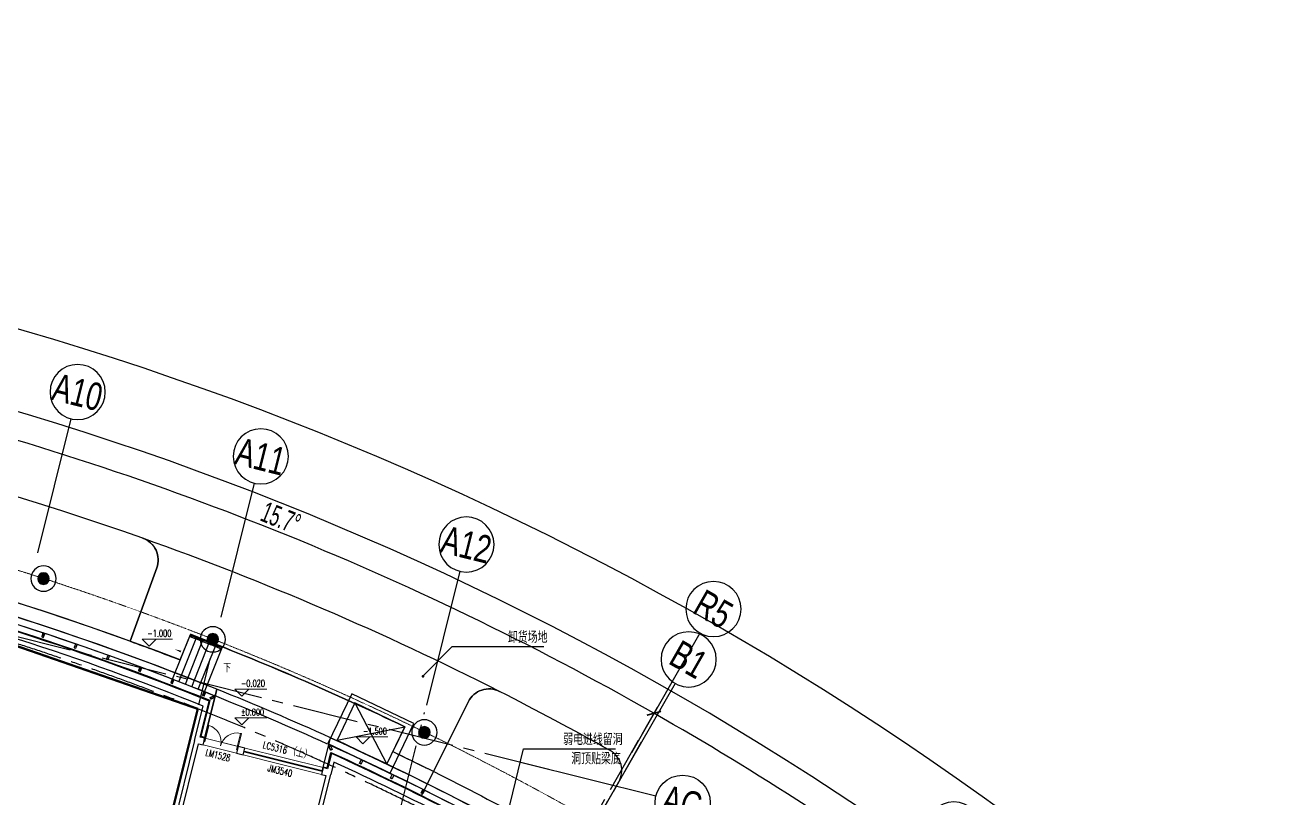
# Model space of a CAD drawing. Extents: x 138868 to 1251000, y -188972 to 132579.
# Drawn here: x 247541 to 302203, y -73819 to -40211 of the extents above; entities that cross this region are included whole.
import ezdxf
from ezdxf.enums import TextEntityAlignment as Align

# ---------------------------------------------------------------- set-up
doc = ezdxf.new("R2010")
doc.units = 0
doc.linetypes.add('CENTER2', pattern=[28.575, 19.05, -3.175, 3.175, -3.175])
doc.linetypes.add('DASHDOT', pattern=[1, 0.5, -0.25, 0, -0.25])
doc.layers.get('0').update_dxf_attribs({"color": 8})
doc.layers.get('Defpoints').update_dxf_attribs({"color": 8})
for name, color, linetype in [('#幕墙线-平面', 8, 'Continuous'), ('#标注', 8, 'Continuous'), ('#轴线', 8, 'CENTER2'), ('A-ELEV-PATT', 8, 'Continuous'), ('A-FLOR', 8, 'Continuous'), ('A-FLOR-GRND', 8, 'Continuous'), ('A-FLOR-RAIL', 8, 'Continuous'), ('A-FLOR-UNDR', 8, 'Continuous'), ('A-ROAD', 8, 'Continuous'), ('A-THERMAL', 8, 'Continuous'), ('COLUMN', 8, 'Continuous'), ('CURTWALL', 8, 'Continuous'), ('dim', 8, 'Continuous'), ('DIM_LEAD', 8, 'Continuous'), ('DIM_SYMB', 8, 'Continuous'), ('PUB_HATCH', 8, 'Continuous'), ('STAIR', 8, 'Continuous'), ('WINDOW_TEXT', 8, 'Continuous'), ('数据中心轮廓线', 8, 'Continuous')]:
    doc.layers.add(name, color=color, linetype=linetype)
for name, color, linetype, lineweight in [('DIM_ELEV', 8, 'Continuous', 5), ('DOTE', 8, 'DASHDOT', 5), ('PUB_TEXT', 8, 'Continuous', 5), ('WALL', 8, 'Continuous', 30), ('WINDOW', 8, 'Continuous', 13)]:
    doc.layers.add(name, color=color, linetype=linetype, lineweight=lineweight)
doc.styles.add('_TCH_DIM', font='SIMPLEX', dxfattribs={"bigfont": 'GBCBIG'})
doc.styles.add('_TCH_WINDOW', font='SIMPLEX', dxfattribs={"height": 3.5, "bigfont": 'GBCBIG'})
doc.styles.add('JHZX', font='jrs.shx', dxfattribs={"width": 0.6, "bigfont": 'jhz.shx'})
doc.dimstyles.new('JZBZ-300', dxfattribs={"dimscale": 300, "dimtxt": 3, "dimasz": 1.5, "dimexe": 1, "dimexo": 1, "dimgap": 0.5, "dimtad": 1, "dimdec": 0, "dimdsep": 46, "dimtxsty": 'JHZX', "dimblk1": 'ARCHTICK', "dimblk2": 'ARCHTICK', "dimsah": 1, "dimcen": 0, "dimclrd": 1, "dimclre": 1, "dimclrt": 2, "dimadec": 1, "dimazin": 2, "dimtfac": 1, "dimtdec": 0, "dimtix": 1, "dimtmove": 0, "dimatfit": 3, "dimfxl": 1, "dimtolj": 1, "dimlwd": -1, "dimlwe": -1, "dimarcsym": 1})

# ---------------------------------------------------------------- blocks, each defined once
blk = doc.blocks.new('yyt')
at = {"layer": 'STAIR'}
for points in [[(-1272, -1698), (1359, -3139), (2512, -1034), (-119, 407)], [(-865, -1579), (1240, -2732), (2105, -1153), (0, 0)]]:
    blk.add_lwpolyline(points, close=True, dxfattribs=at)
for points in [[(0, 0), (1240, -2732)], [(-865, -1579), (2105, -1153)]]:
    blk.add_lwpolyline(points, dxfattribs=at)
blk = doc.blocks.new('_YZH')
blk.add_circle((0, 0), 0.5)
at = {"layer": 'PUB_HATCH', "const_width": 0.5}
blk.add_lwpolyline([(-0.25, 0, 1), (0.25, 0, 1)], format="xyb", close=True, dxfattribs=at)
blk = doc.blocks.new('col-ll')
at = {"layer": 'CURTWALL'}
blk.add_circle((0, 0), 550, dxfattribs=at)
at = {"layer": 'COLUMN', "xscale": 500, "yscale": 500, "zscale": 500}
blk.add_blockref('_YZH', (0, 0), dxfattribs=at)
blk = doc.blocks.new('$DorLib2D$00000213')
at = {"const_width": 0.02}
blk.add_lwpolyline([(0.5, 0), (-0.5, 0)], dxfattribs=at)
blk = doc.blocks.new('$DorLib2D$00000002')
for p, q in [((-0.5, 0), (-0.5, 0.4875)), ((-0.475, 0.4875), (-0.5, 0.4875)), ((-0.475, 0), (-0.475, 0.4875)), ((0.475, 0), (0.475, 0.4875)), ((0.475, 0.4875), (0.5, 0.4875)), ((0.5, 0), (0.5, 0.4875)), ((-0.5, 0), (-0.475, 0)), ((0.5, 0), (0.475, 0))]:
    blk.add_line(p, q)
for centre, start, end in [((-0.4875, 0), 0, 88.53072), ((0.4875, 0), 91.46928, 180)]:
    blk.add_arc(centre, 0.4875, start, end)
blk = doc.blocks.new('A$C27be4f04')
at = {"layer": 'A-ELEV-PATT', "ltscale": 5}
blk.add_lwpolyline([(56489, -11601), (58004, -8562, -0.416468), (59352, -8117, 0.032219), (43856, -1459, -0.416468), (44461, -2744), (43300, -5935, -0.004587), (45475, -6749), (45919, -5635, -0.019961), (55236, -9655), (54719, -10736, -0.00389), (56489, -11601, 0.797055)], format="xyb", dxfattribs=at)
at = {"layer": 'A-FLOR'}
blk.add_lwpolyline([(46242, -8876, 100, 100, 0), (41304, -28684, 100, 100, 0), (8702, -20556, 100, 100, 0), (13640, -747, 100, 100, -0.067561), (46242, -8876, 0, 0, 0)], format="xyseb", dxfattribs=at)
at = {"layer": 'A-FLOR-GRND', "ltscale": 5}
blk.add_lwpolyline([(54719, -10736, -0.01815), (62855, -15006, -0.017755)], format="xyb", dxfattribs=at)
for start, end in [(68.94712, 84.27919), (68.94873, 83.98356)]:
    blk.add_arc((0, -124900), 126600, start, end, dxfattribs=at)
at = {"layer": 'A-FLOR-RAIL'}
for radius in [127700, 127750]:
    blk.add_arc((0, -124900), radius, 68.26985, 68.94235, dxfattribs=at)
at = {"layer": 'A-FLOR-UNDR'}
for radius in [125998, 125698]:
    blk.add_arc((1, -124898), radius, 65.62097, 68.06238, dxfattribs=at)
at = {"layer": 'A-ROAD'}
for p, q in [((43300, -5935), (44461, -2744)), ((55963, -12656), (58004, -8562)), ((63450, -13963), (64540, -12057))]:
    blk.add_line(p, q, dxfattribs=at)
for centre, radius, start, end in [((0, -124900), 138000, 47.40447, 120.2107), ((0, -124900), 131000, 70.44074, 83.29182), ((43522, -2402), 1000, 340, 70.4407), ((58899, -9008), 1000, 63.0593, 153.5), ((0, -124900), 131000, 60.67349, 63.05926), ((63672, -11560), 1000, 330.2328, 60.6735)]:
    blk.add_arc(centre, radius, start, end, dxfattribs=at)
at = {"layer": 'A-THERMAL', "ltscale": 5}
for points in [[(46550, -10122), (46385, -10081), (46775, -8518, 0.069213), (13238, -171), (12078, -4825), (9555, -4196), (8539, -8270), (6670, -8270), (6670, -9170), (0, -9170)], [(51693, -11404), (51858, -11445), (52026, -10769, -0.025167), (63231, -16574, -0.025167)]]:
    blk.add_lwpolyline(points, format="xyb", dxfattribs=at)
at = {"layer": 'CURTWALL'}
for p, q in [((46519, -10248), (47000, -8317)), ((51661, -11530), (51935, -10431))]:
    blk.add_line(p, q, dxfattribs=at)
blk.add_lwpolyline([(51935, -10431, -0.025611), (63367, -16341)], format="xyb", dxfattribs=at)
blk.add_arc((0, -124900), 125700, 68.04329, 84.04877, dxfattribs=at)
at = {"layer": 'DIM_ELEV'}
for p, q in [((44132, -6143), (43832, -5843)), ((43832, -5843), (45140, -5843)), ((44132, -6143), (44432, -5843)), ((48157, -8322), (47857, -8022)), ((47857, -8022), (49248, -8022)), ((48157, -8322), (48457, -8022)), ((48157, -9571), (47857, -9271)), ((47857, -9271), (49248, -9271)), ((48157, -9571), (48457, -9271)), ((53419, -10400), (53119, -10100)), ((53119, -10100), (54509, -10100)), ((53419, -10400), (53719, -10100))]:
    blk.add_line(p, q, dxfattribs=at)
at = {"layer": 'DIM_LEAD'}
for p, q in [((56029, -7461), (57301, -6166)), ((57301, -6166), (61286, -6166)), ((59436, -14597), (60405, -10611)), ((60405, -10611), (64390, -10611))]:
    blk.add_line(p, q, dxfattribs=at)
at = {"layer": 'DIM_LEAD', "const_width": 60}
blk.add_lwpolyline([(56008, -7483, 1), (56050, -7440, 1)], format="xyb", close=True, dxfattribs=at)
at = {"layer": 'DIM_SYMB'}
blk.add_lwpolyline([(47248, -7064, 0, 0, 0), (45229, -6277, 0, 80, 0), (45509, -6386, 0, 0, 0)], format="xyseb", dxfattribs=at)
at = {"layer": 'DOTE'}
blk.add_arc((0, -124900), 127950, 43.11527, 122.86793, dxfattribs=at)
at = {"layer": 'STAIR'}
for p, q in [((45142, -7585), (45919, -5635)), ((45422, -7694), (46199, -5743)), ((45701, -7802), (46479, -5851)), ((45981, -7912), (46758, -5961)), ((46260, -8022), (47037, -6071)), ((46539, -8133), (47316, -6182))]:
    blk.add_line(p, q, dxfattribs=at)
blk.add_arc((0, -124900), 127800, 64.39185, 68.94235, dxfattribs=at)
at = {"layer": 'WALL'}
for p, q in [((46349, -10103), (46739, -8536)), ((46106, -10248), (46479, -8755)), ((46106, -10248), (43844, -19321)), ((46543, -10151), (46349, -10103)), ((46470, -10442), (46543, -10151)), ((44038, -19369), (46276, -10394)), ((46276, -10394), (46470, -10442)), ((47998, -10514), (47926, -10805)), ((47926, -10805), (48217, -10878)), ((48289, -10587), (47998, -10514)), ((48217, -10878), (48289, -10587)), ((52047, -10811), (51879, -11482)), ((51685, -11433), (51613, -11724)), ((51879, -11482), (51685, -11433)), ((52158, -11192), (52025, -11724)), ((51807, -11773), (51456, -13180)), ((51613, -11724), (51807, -11773)), ((51650, -13228), (52025, -11724))]:
    blk.add_line(p, q, dxfattribs=at)
for radius, start, end in [(125400, 68.1164, 83.92973), (125100, 68.18984, 83.81016), (125400, 62.75884, 65.47785), (125100, 62.78433, 65.35914)]:
    blk.add_arc((0, -124900), radius, start, end, dxfattribs=at)
at = {"layer": 'WINDOW'}
for p, q in [((51685, -11433), (46543, -10151)), ((47998, -10514), (46543, -10151)), ((51613, -11724), (46470, -10442))]:
    blk.add_line(p, q, dxfattribs=at)
at = {"layer": '数据中心轮廓线'}
for p, q in [((47000, -8317), (47073, -8024)), ((51935, -10431), (52009, -10135))]:
    blk.add_line(p, q, dxfattribs=at)
blk.add_lwpolyline([(52009, -10135, -0.02572), (63518, -16081, -0.02572)], format="xyb", dxfattribs=at)
blk.add_arc((0, -124900), 126000, 68.06236, 84.02948, dxfattribs=at)
at = {"rotation": 3.145614087690709}
blk.add_blockref('yyt', (53072, -8618), dxfattribs=at)
at = {"layer": 'COLUMN', "xscale": -1}
for p, rotation in [((39539, -3212), 342), ((56090, -9899), 355.4999999999999)]:
    blk.add_blockref('col-ll', p, dxfattribs=dict(at, rotation=rotation))
blk.add_blockref('col-ll', (46894, -5853), dxfattribs=at)
at = {"layer": 'WINDOW'}
ref = blk.add_blockref('$DorLib2D$00000002', (47234, -10478), dxfattribs=dict(at, xscale=-1500, yscale=1500, zscale=1500, rotation=346.0000000000173))
ref.add_attrib('A', 'LM1528', (46556, -10905), dxfattribs={"layer": 'WINDOW_TEXT', "height": 297.5, "rotation": 346, "style": '_TCH_WINDOW', "width": 0.705882})
ref = blk.add_blockref('$DorLib2D$00000213', (49951, -11156), dxfattribs=dict(at, xscale=3500, yscale=3500, zscale=-3500, rotation=346.0000000000173))
ref.add_attrib('A', 'JM3540', (49258, -11579), dxfattribs={"layer": 'WINDOW_TEXT', "height": 297.5, "rotation": 346, "style": '_TCH_WINDOW', "width": 0.705882})
at = {"layer": 'PUB_TEXT', "style": '_TCH_DIM', "width": 0.705882}
for s, p in [('-1.000', (44050, -5738)), ('-0.020', (48118, -7917)), ('%%P0.000', (48118, -9166)), ('-1.500', (53419, -9995))]:
    blk.add_text(s, height=297.5, dxfattribs=at).set_placement(p)
at = {"layer": 'PUB_TEXT', "style": '_TCH_DIM'}
for s, height, p in [('卸货场地', 506.4, (59721, -6009)), ('下', 338, (47346, -7277)), ('弱电进线留洞', 506.4, (62122, -10453)), ('洞顶贴梁底', 506.4, (62473, -11293))]:
    blk.add_text(s, height=height, dxfattribs=at).set_placement(p)
at = {"layer": 'WINDOW_TEXT', "style": '_TCH_WINDOW', "width": 0.705882}
blk.add_text('LC5316', height=297.5, rotation=346, dxfattribs=at).set_placement((49052, -10578))
at = {"layer": 'WINDOW_TEXT', "style": '_TCH_WINDOW'}
blk.add_text('（上）', height=337.6, rotation=346, dxfattribs=at).set_placement((50158, -10854))
blk = doc.blocks.new('*U3166')
blk.add_line((0, -20), (0, 0))
blk.add_circle((0, -24), 4)
at = {"style": 'JHZX', "width": 0.75}
blk.add_attdef('AXES', text='', height=4, dxfattribs=at).set_placement((0, -24), align=Align.MIDDLE_CENTER)
blk = doc.blocks.new('*U3167')
blk.add_line((20, 0), (0, 0))
blk.add_circle((24, 0), 4)
at = {"style": 'JHZX', "width": 0.75}
blk.add_attdef('AXES', text='', height=4, dxfattribs=at).set_placement((24, 0), align=Align.MIDDLE_CENTER)
blk = doc.blocks.new('_ARCHTICK')
at = {"color": 0, "linetype": 'ByBlock', "const_width": 0.15}
blk.add_lwpolyline([(-0.5, -0.5), (0.5, 0.5)], dxfattribs=at)
blk = doc.blocks.new('*D3348')
at = {"layer": '#标注', "ltscale": 300, "transparency": 16777216}
for p, q in [((146691, -69158), (145494, -66906)), ((299030, -89214), (300769, -87349))]:
    blk.add_line(p, q, dxfattribs=at)
blk.add_arc((208802, -185972), 134550, 47, 118, dxfattribs=at)
at = {"layer": 'Defpoints', "color": 0, "ltscale": 300, "transparency": 16777216}
for p in [(253347, -59009), (146832, -69423), (298826, -89433), (208802, -185972)]:
    blk.add_point(p, dxfattribs=at)
at = {"layer": '#标注', "ltscale": 300, "transparency": 16777216, "xscale": 450, "yscale": 450, "zscale": 450}
for p, rotation in [((145635, -67171), 207.9999999999996), ((300565, -87568), 316.9999999936651)]:
    blk.add_blockref('_ARCHTICK', p, dxfattribs=dict(at, rotation=rotation))
at = {"layer": '#标注', "ltscale": 300, "transparency": 16777216, "insert": (226443, -51978), "char_height": 900, "attachment_point": 5, "rotation": 352.5, "style": 'JHZX'}
blk.add_mtext('\\A1;71°', dxfattribs=at)
blk = doc.blocks.new('*D3349')
at = {"layer": '#标注', "ltscale": 300, "transparency": 16777216}
for p, q in [((274351, -71052), (275020, -69879)), ((299030, -89214), (299951, -88226))]:
    blk.add_line(p, q, dxfattribs=at)
blk.add_arc((208802, -185972), 133350, 47, 60.3, dxfattribs=at)
at = {"layer": 'Defpoints', "color": 0, "ltscale": 300, "transparency": 16777216}
for p in [(274203, -71312), (291936, -81707), (298826, -89433), (208802, -185972)]:
    blk.add_point(p, dxfattribs=at)
at = {"layer": '#标注', "ltscale": 300, "transparency": 16777216, "xscale": 450, "yscale": 450, "zscale": 450}
for p, rotation in [((274871, -70140), 150.2999999171138), ((299746, -88446), 316.9999999936651)]:
    blk.add_blockref('_ARCHTICK', p, dxfattribs=dict(at, rotation=rotation))
at = {"layer": '#标注', "ltscale": 300, "transparency": 16777216, "insert": (288196, -78087), "char_height": 900, "attachment_point": 5, "rotation": 323.65, "style": 'JHZX'}
blk.add_mtext('\\A1;13.3°', dxfattribs=at)
blk = doc.blocks.new('*D3350')
at = {"layer": '#标注', "ltscale": 300, "transparency": 16777216}
for p, q in [((240808, -57601), (241135, -56292)), ((274351, -71052), (275020, -69879))]:
    blk.add_line(p, q, dxfattribs=at)
blk.add_arc((208802, -185972), 133350, 60.3, 76, dxfattribs=at)
at = {"layer": 'Defpoints', "color": 0, "ltscale": 300, "transparency": 16777216}
for p in [(240736, -57893), (264031, -64596), (274203, -71312), (208802, -185972)]:
    blk.add_point(p, dxfattribs=at)
at = {"layer": '#标注', "ltscale": 300, "transparency": 16777216, "xscale": 450, "yscale": 450, "zscale": 450}
for p, rotation in [((241062, -56583), 165.999999999999), ((274871, -70140), 330.2999999171137)]:
    blk.add_blockref('_ARCHTICK', p, dxfattribs=dict(at, rotation=rotation))
at = {"layer": '#标注', "ltscale": 300, "transparency": 16777216, "insert": (258655, -61644), "char_height": 900, "attachment_point": 5, "rotation": 338.15, "style": 'JHZX'}
blk.add_mtext('\\A1;15.7°', dxfattribs=at)
blk = doc.blocks.new('LZ')
at = {"layer": '#幕墙线-平面', "ltscale": 250}
for points in [[(-33, 0, -0.414214), (-40, 7), (-40, 172, -0.414214), (-33, 180), (32, 180, -0.414214), (40, 172), (40, 7, -0.414214), (32, 0)], [(-33, 6, -0.414214), (-34, 7), (-34, 172, -0.414214), (-33, 174), (32, 174, -0.414214), (34, 172), (34, 7, -0.414214), (32, 6)]]:
    blk.add_lwpolyline(points, format="xyb", close=True, dxfattribs=at)
blk = doc.blocks.new('LZ2')
at = {"layer": '#幕墙线-平面', "ltscale": 250}
for points in [[(-32.5, 0, 0.4142136), (-40, -7.5), (-40, -172.5, 0.4142136), (-32.5, -180), (32.5, -180, 0.4142136), (40, -172.5), (40, -7.5, 0.4142136), (32.5, 0)], [(-32.5, -6, 0.4142136), (-34, -7.5), (-34, -172.5, 0.4142136), (-32.5, -174), (32.5, -174, 0.4142136), (34, -172.5), (34, -7.5, 0.4142136), (32.5, -6)]]:
    blk.add_lwpolyline(points, format="xyb", close=True, dxfattribs=at)
blk = doc.blocks.new('LZ1')
at = {"xscale": -1, "rotation": 334.5787616216225}
blk.add_blockref('LZ2', (0, 0), dxfattribs=at)

msp = doc.modelspace()

# ---------------------------------------------------------------- linework, layer by layer
at = {"layer": '#幕墙线-平面', "ltscale": 500}
for points in [[(255875.2, -69095.1, 0.1938156), (161728.7, -69095.1)], [(156928.4, -71145.1, 0.0006187), (156644.4, -71273.8, 0.4324632), (152892.4, -82312), (167625.3, -110020.5, 0.3897333), (177836.5, -113619.5, -0.2739153), (257366.8, -124043, 0.3894), (268154.3, -123203.8), (289558.2, -100250.9, 0.4327153), (288785.7, -88613.5, 0.0656468), (260815, -71208.1, 0.0656468)]]:
    msp.add_lwpolyline(points, format="xyb", dxfattribs=at)
at = {"layer": '#幕墙线-平面'}
for points in [[(255802, -69389, 0.1939883), (161802, -69389)], [(288595.3, -88845.3, 0.0655389), (260740.3, -71503.7, 0.0655389)]]:
    msp.add_lwpolyline(points, format="xyb", dxfattribs=at)
at = {"layer": '#幕墙线-平面', "ltscale": 300}
for points in [[(255352, -71193.7), (255875.2, -69095.1)], [(255875.2, -69095.1), (255352, -71193.7)], [(260487.3, -72505), (260815, -71208.1)], [(260487.3, -72505), (260815, -71208.1)]]:
    msp.add_lwpolyline(points, dxfattribs=at)
at = {"layer": '#轴线', "ltscale": 150}
for p, q in [((270295, -72579.9), (219712.7, -59968.3)), ((243682.6, -115517.2), (255585.1, -67778.6)), ((262807.3, -78494.1), (264900, -70101.1)), ((243245.4, -125585.9), (274202.5, -71312.2)), ((243375.7, -125660.1), (274332.8, -71386.6))]:
    msp.add_line(p, q, dxfattribs=at)
msp.add_arc((208802, -185971.6), 124900, 45.623668, 118.956278, dxfattribs=at)

# ---------------------------------------------------------------- block references
at = {"layer": '#幕墙线-平面', "ltscale": 300}
msp.add_blockref('A$C27be4f04', (208802, -61071.6), dxfattribs=at)
for p, xscale, rotation in [((248354, -66656.3), -0.9999999999999997, 161.6600873664162), ((249765.7, -67133.6), -0.9999999999999998, 160.9808370213824), ((251171.6, -67627.6), -1, 160.3015866763484), ((252571.6, -68138.2), -1, 159.6223363313145), ((253965.4, -68665.3), -1, 158.9430859862806), ((255352.9, -69209), -1, 158.2638356412467)]:
    msp.add_blockref('LZ', p, dxfattribs=dict(at, xscale=xscale, rotation=rotation))
at = {"layer": '#幕墙线-平面'}
for p, rotation in [((262187, -72171.2), 154.8682120763795), ((263532.2, -72812), 154.1890503662801), ((264869.6, -73468.7), 153.5098886561807)]:
    msp.add_blockref('LZ', p, dxfattribs=dict(at, rotation=rotation))
at = {"layer": '#标注'}
ref = msp.add_blockref('*U3166', (248080.3, -63156.1), dxfattribs=dict(at, xscale=-300.0000000000002, yscale=300.0000000000001, zscale=300.0000000000001, rotation=166.0000000000068))
ref.add_attrib('AXES', 'A10', dxfattribs={"layer": '0', "height": 1200, "rotation": 346, "style": 'JHZX', "width": 0.75}).set_placement((249822.1, -56170), align=Align.MIDDLE_CENTER)
ref = msp.add_blockref('*U3166', (256040.2, -65952.6), dxfattribs=dict(at, xscale=-300.0000000000002, yscale=300.0000000000001, zscale=300.0000000000001, rotation=166.0000000000068))
ref.add_attrib('AXES', 'A11', dxfattribs={"layer": '0', "height": 1200, "rotation": 346, "style": 'JHZX', "width": 0.75}).set_placement((257782, -58966.5), align=Align.MIDDLE_CENTER)
ref = msp.add_blockref('*U3166', (264978.2, -69786.3), dxfattribs=dict(at, xscale=-300.0000000000002, yscale=300.0000000000001, zscale=300.0000000000001, rotation=166.0000000000068))
ref.add_attrib('AXES', 'A12', dxfattribs={"layer": '0', "height": 1200, "rotation": 346, "style": 'JHZX', "width": 0.75}).set_placement((266720.1, -62800.2), align=Align.MIDDLE_CENTER)
ref = msp.add_blockref('*U3166', (273892.8, -71864.1), dxfattribs=dict(at, xscale=-300.0000000000001, yscale=300.0000000000002, zscale=300.0000000000001, rotation=150.3434108133427))
ref.add_attrib('AXES', 'R5', dxfattribs={"layer": '0', "height": 1200, "rotation": 330.34341, "style": 'JHZX', "width": 0.75}).set_placement((277455.3, -65607.3), align=Align.MIDDLE_CENTER)
ref = msp.add_blockref('*U3166', (272811.3, -74050.3), dxfattribs=dict(at, xscale=-300.0000000000002, yscale=300.0000000000002, zscale=300.0000000000001, rotation=150.2825580386363))
ref.add_attrib('AXES', 'B1', dxfattribs={"layer": '0', "height": 1200, "rotation": 330.28256, "style": 'JHZX', "width": 0.75}).set_placement((276380.6, -67797.2), align=Align.MIDDLE_CENTER)
at = {"layer": '#标注', "xscale": 300, "yscale": 300, "rotation": 345.9999999999856}
msp.add_blockref('*U3167', (269130.6, -72289.6), dxfattribs=at).add_auto_attribs({'AXES': 'AG'})
at = {"layer": '#标注'}
ref = msp.add_blockref('*U3166', (282992.5, -80456.7), dxfattribs=dict(at, xscale=-300.0000000000002, yscale=300.0000000000002, zscale=300.0000000000001, rotation=136.9855903515799))
ref.add_attrib('AXES', 'B2', dxfattribs={"layer": '0', "height": 1200, "rotation": 316.98559, "style": 'JHZX', "width": 0.75}).set_placement((287904.2, -75192.2), align=Align.MIDDLE_CENTER)
at = {"layer": 'dim'}
for p, rotation in [((255759.8, -69410.8), 322.4749029684831), ((260773.3, -71566.6), 53.33146971001661)]:
    msp.add_blockref('LZ1', p, dxfattribs=dict(at, rotation=rotation))

# ---------------------------------------------------------------- dimensions: what is measured, and where the dimension line sits
at = {"layer": '#标注', "ltscale": 300}
for base, p1, p2, picture, middle in [((253346.6, -59009.1), (298825.8, -89432.9), (146831.7, -69422.5), '*D3348', (226442.6, -51977.8)), ((264030.7, -64596.1), (274202.5, -71312.2), (240735.7, -57892.6), '*D3350', (258655.2, -61644.4)), ((291935.7, -81707.5), (298825.8, -89432.9), (274202.5, -71312.2), '*D3349', (288196.3, -78086.7))]:
    dim = msp.add_angular_dim_3p(base=base, center=(208802, -185971.6), p1=p1, p2=p2, dimstyle='JZBZ-300', override={"dimclrd": 256, "dimclre": 256, "dimclrt": 256}, dxfattribs=at)
    dim.commit()
    dim.dimension.update_dxf_attribs({"geometry": picture, "text_midpoint": middle})

doc.saveas('drawing.dxf')
